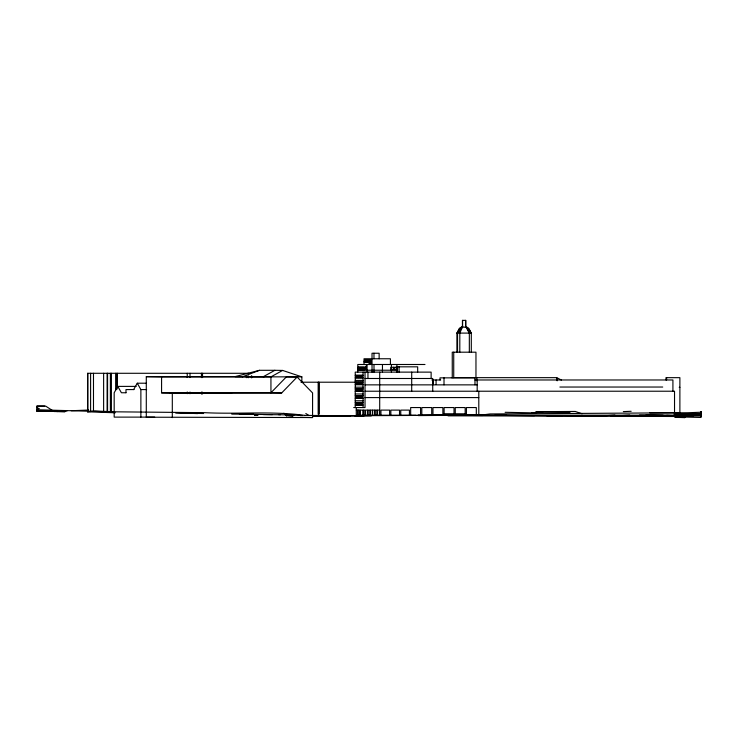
<?xml version="1.0" encoding="UTF-8"?>
<svg xmlns="http://www.w3.org/2000/svg" width="738" height="738" viewBox="0 0 738 738"><rect width="100%" height="100%" fill="white"/><g stroke="black" fill="none" stroke-linecap="round" stroke-linejoin="round"><path stroke-width="1.11" d="M146.299 376.684L146.29 417.21L312.571 417.542L312.58 392.93L297.128 377.026L286.399 376.85L270.938 392.773L161.576 392.847L161.585 376.934L146.299 376.684L243.06 376.62M172.305 417.634L172.314 393.022L161.576 392.847M301.851 382.524L301.851 376.841L282.608 370.43L270.938 376.86L270.938 392.773L281.667 392.957L297.128 377.026M286.547 415.992L286.556 413.741M459.802 352.192L459.82 332.506L460.512 329.102A8.708 6.116 62.6 0 1 461.97 327.174L466.231 327.155A8.708 2.537 73.3 0 1 467.541 329.074L469.331 333.096L469.331 352.192M701.091 416.287L701.091 414.461L688.563 414.387M556.627 378.446L556.729 377.653L451.342 377.653M457.551 352.192L457.551 333.096L459.322 329.056A8.948 7.952 45.6 0 1 461.637 327.155L462.523 326.731M457.228 333.096L459.221 329.12A8.127 8.118 -90 0 1 461.573 327.183L462.588 326.731L462.634 320.366M459.802 333.096L462.634 326.731L461.97 327.174A8.708 2.537 -73.3 0 0 461.342 327.995M366.03 366.196L366.03 369.138M366.131 366.214L365.827 366.62C366.62 374.664 366.343 360.098 366.076 369.157M136.216 386.389L117.794 386.389L114.178 392.754L114.178 417.118L154.694 417.118M133.652 389.572L137.259 383.206L146.475 383.206M457.551 333.096L462.634 326.731M469.331 333.096L465.807 326.731L465.807 320.366L462.422 320.366L462.422 326.731L456.914 333.096L456.914 352.192M274.905 370.301L259.453 370.31L235.053 376.629L263.235 376.74L274.905 370.301L282.608 370.43M36.9 409.461L39.262 408.52L36.9 407.856M242.636 376.749L259.453 370.31M462.458 326.731L461.49 327.119A8.948 8.035 74.9 0 0 459.064 328.982L456.914 333.096L471.305 333.096L471.305 352.192M462.375 415.3L418.022 415.448M570.326 411.767L540.567 411.73L533.085 413.418L536.729 411.804L569.764 412.136M248.964 373.29L87.656 373.29L87.656 411.804L95.11 410.965L114.676 411.832M542.919 411.767L530.871 413.049L540.567 411.73M530.871 413.049L541.71 411.638L575.271 411.453L582.088 413.769M614.948 415.143L598.924 416.094L573.749 415.983M485.346 415.162L473.611 415.466L482.79 415.503M71.3 410.725L88.625 410.051M331.657 415.845L312.635 416.5M623.324 411.619L631.156 411.287M674.264 413.815L679.882 413.64M569.754 411.942L564.201 412.127L566.35 412.182M679.071 414.618L701.1 414.525L701.1 411.564L701.1 412.228L687.548 412.754L489.977 413.944L481.6 415.051L472.052 415.06C426.463 415.337 380.919 415.762 335.32 415.651L304.757 415.374M629.754 415.153L610.4 416.186L677.761 416.518L677.761 414.691M313.041 416.407L364.092 415.863M418.335 415.595L477.504 415.134M53.523 411.241L36.9 411.177L36.9 406.121L44.695 406.121M63.634 411.057L67.001 410.992M506.526 415.134L498.805 415.19M312.414 416.315L350.384 415.928M645.99 415.125L679.882 415.66M286.418 415.402L292.755 415.356L286.27 415.393M680.454 412.754L649.772 412.8M354.932 415.937L371.334 415.863M418.225 415.356L534.561 415.623M424.996 364.489L357.792 364.489L357.792 372.127M357.792 370.218L396.906 370.218M355.236 375.31L363.068 375.31M245.348 376.62L264.813 376.611M161.585 376.934L301.851 376.841M355.236 377.856L363.068 377.856M365.024 378.493L432.736 378.493L432.736 391.223M431.85 379.978L440.678 379.978M474.931 379.978L672.918 379.978L672.918 391.223M355.236 380.402L363.068 380.402M355.236 382.099L363.068 382.099M300.966 382.21L354.987 382.21M355.236 384.646L363.068 384.646M365.024 384.858L477.182 384.858M559.893 387.035L662.724 387.035M355.236 387.192L363.068 387.192M679.228 387.321L679.882 387.321M355.236 388.889L363.068 388.889M134.03 389.572L125.977 389.572L125.977 392.754M137.259 383.206L140.875 389.572L146.631 389.572M365.024 391.223L674.532 391.223L674.532 415.199L417.69 415.199M355.236 391.435L363.068 391.435M126.013 392.754L121.41 392.754L117.794 386.389M169.463 392.754L231.917 392.754M172.314 393.022L281.667 392.957M355.236 393.981L363.068 393.981M355.236 395.679L363.068 395.679M365.024 397.588L478.796 397.588M355.236 398.225L363.068 398.225M355.236 400.771L363.068 400.771M355.236 402.468L363.068 402.468M355.236 405.014L363.068 405.014M36.9 406.121L45.691 406.121L54.049 411.527L65.055 411.675L45.221 411.177M353.705 407.56L365.024 407.56L365.024 372.127M356.269 410.107L359.932 410.107L359.932 415.199M416.167 415.199L356.269 415.199L356.269 407.56M448.021 415.845L581.655 415.845M680.565 413.658L701.1 413.695L688.895 413.594M674.809 414.295L679.882 414.415L674.145 414.405M444.008 413.741L465.53 413.806M239.416 414.202L253.42 414.249L242.156 414.119M671.534 415.632L701.1 415.512L665.528 415.549L685.002 415.789M663.185 415.282L639.449 415.125M286.224 415.494L292.949 415.531M681.727 414.35L677.17 414.322L701.091 414.461M494.774 415.337L594.708 416.315L674.311 415.964L680.667 416.619M546.996 415.826L562.513 415.937M231.75 414.11L253.42 414.249M680.722 415.679L701.1 415.835M689.827 416.177L676.718 416.075L693.36 416.232M681.275 417.394L684.181 417.422M244.389 414.175L272.387 414.636M293.115 415.512L285.569 415.439L293.023 415.771L286.233 415.549M285.661 415.439L293.429 415.522M669.366 415.983L687.235 416.195M263.383 414.571L280.477 414.765M674.846 417.422L684.956 417.542L682.899 417.256M186.502 413.252L203.623 413.501M263.235 376.74L270.938 376.86M300.126 417.339L312.571 417.542M505.124 412.302L529.773 412.791M678.692 417.422L684.956 417.542M257.839 414.857L254.425 414.784L257.774 414.857M286.04 415.42L293.798 415.577M254.665 414.857L258.042 414.94M36.9 409.747L105.903 411.73L204.509 412.671C237.811 414.378 271.621 410.881 304.711 415.374M115.202 412.791L87.656 411.804M254.702 414.968L256.999 415.033M666.635 415.365L675.261 415.651M193.291 413.345L175.478 412.763L197.646 413.603M278.42 414.636L286.04 414.931L283.853 413.197M291.104 415.042L302.608 415.503M684.901 417.062L701.1 417.468L701.1 415.522M465.752 326.731L466.72 327.119A9.004 8.035 -74.1 0 1 469.156 328.973L471.305 333.096L465.807 326.731M561.397 380.042L556.729 377.653L557.144 380.836M305.8 413.483L309.056 415.577M469.949 330.873L468.851 329.074A8.708 7.98 -46.6 0 0 466.545 327.155L465.595 326.731L465.595 320.366M470.53 332.506L470.678 333.096M679.882 417.44L679.882 377.662L665.962 377.662L665.962 379.95M679.228 413.898L679.228 415.669M677.752 412.477L677.752 414.415M666.58 377.662L666.58 379.95M478.796 391.223L478.796 415.199M477.182 379.978L477.182 391.223M476.877 377.653L476.877 380.836M476.314 415.199L476.314 407.56L466.407 407.56L466.407 415.199M475.964 377.653L475.964 352.192L452.256 352.192L452.256 377.653M474.977 384.858L474.977 377.856L440.005 377.856L440.005 379.978M465.171 415.199L465.171 407.56L455.263 407.56L455.263 415.199M454.018 415.199L454.018 407.56L444.11 407.56L444.11 415.199M453.732 352.192L453.732 377.653M444.008 377.856L444.008 384.858M442.874 415.199L442.874 407.56L432.966 407.56L432.966 415.199M436.084 379.978L436.084 384.516M433.151 379.978L433.151 384.47M431.721 415.199L431.721 407.56L421.813 407.56L421.813 415.199M431.13 378.493L431.13 372.127L355.236 372.127L355.236 407.56M420.577 415.199L420.577 407.56L410.669 407.56L410.669 415.199M417.671 372.127L417.671 366.823L397.127 366.823L397.127 372.127M411.703 372.127L411.703 391.223M409.424 415.199L409.424 410.107L400.752 410.107L400.752 415.199M399.516 415.199L399.516 410.107L390.845 410.107L390.845 415.199M399.083 366.823L399.083 372.127M396.906 364.489L396.906 372.127M391.398 364.489L391.398 372.127M390.817 367.247L390.817 369.581M390.411 364.489L390.411 358.76L364.019 358.76L364.019 364.489M389.609 415.199L389.609 410.107L380.937 410.107L380.937 415.199M382.459 364.489L382.459 372.127M379.701 372.127L379.701 415.199M379.406 415.199L379.406 410.107L377.349 410.107L377.349 415.199M379.138 358.76L379.138 353.244L372.017 353.244L372.044 372.127M377.053 415.199L377.053 410.107L375.005 410.107L375.005 415.199M374.71 415.199L374.71 410.107L372.653 410.107L372.653 415.199M373.972 353.244L373.972 358.76M374 364.489L374 372.127M372.358 415.199L372.358 410.107L370.31 410.107L370.31 415.199M371.223 364.489L370.836 359.609L370.836 364.489M370.015 415.199L370.015 410.107L367.958 410.107L367.958 415.199M369.47 364.489L369.47 359.609L369.083 364.489M367.958 372.127L367.958 378.493M367.662 415.199L367.662 410.107L365.605 410.107L365.605 415.199M367.09 364.489L367.09 372.127M364.775 415.199L364.775 410.107L363.308 410.107L363.308 415.199M363.068 372.127L363.068 407.56M363.068 415.199L363.068 410.107L360.181 410.107L360.181 415.199M362.413 375.31L362.413 377.856M362.413 382.099L362.413 384.646M362.413 388.889L362.413 391.435M362.413 395.679L362.413 398.225M362.413 402.468L362.413 405.014M361.758 375.31L361.758 377.856M361.758 382.099L361.758 384.646M361.758 388.889L361.758 391.435M361.758 395.679L361.758 398.225M361.758 402.468L361.758 405.014M361.113 375.31L361.113 377.856M361.113 382.099L361.113 384.646M361.113 388.889L361.113 391.435M361.113 395.679L361.113 398.225M361.113 402.468L361.113 405.014M360.458 375.31L360.458 377.856M360.458 382.099L360.458 384.646M360.458 388.889L360.458 391.435M360.458 395.679L360.458 398.225M360.458 402.468L360.458 405.014M359.803 375.31L359.803 377.856M359.803 382.099L359.803 384.646M359.803 388.889L359.803 391.435M359.803 395.679L359.803 398.225M359.803 402.468L359.803 405.014M359.148 375.31L359.148 377.856M359.148 382.099L359.148 384.646M359.148 388.889L359.148 391.435M359.148 395.679L359.148 398.225M359.148 402.468L359.148 405.014M358.714 410.107L358.714 415.199M358.502 375.31L358.502 377.856M358.502 382.099L358.502 384.646M358.502 388.889L358.502 391.435M358.502 395.679L358.502 398.225M358.502 402.468L358.502 405.014M358.234 367.247L358.234 369.793M357.847 375.31L357.847 377.856M357.847 382.099L357.847 384.646M357.847 388.889L357.847 391.435M357.847 395.679L357.847 398.225M357.847 402.468L357.847 405.014M357.487 410.107L357.487 415.199M357.192 375.31L357.192 377.856M357.192 382.099L357.192 384.646M357.192 388.889L357.192 391.435M357.192 395.679L357.192 398.225M357.192 402.468L357.192 405.014M356.546 375.31L356.546 377.856M356.546 382.099L356.546 384.646M356.546 388.889L356.546 391.435M356.546 395.679L356.546 398.225M356.546 402.468L356.546 405.014M355.891 375.31L355.891 377.856M355.891 382.099L355.891 384.646M355.891 388.889L355.891 391.435M355.891 395.679L355.891 398.225M355.891 402.468L355.891 405.014M319.056 382.21L319.056 414.138M318.77 382.21L318.77 414.138M318.17 382.21L318.17 414.202M251.824 375.965L251.824 377.745M251.492 375.965L251.492 377.745M248.383 375.956L248.383 377.736M246.861 375.956L246.861 377.736M202.535 373.29L202.535 377.588M202.535 392.201L202.535 393.926M201.871 373.29L201.871 377.588M201.871 392.182L201.871 393.898M201.437 373.29L201.437 377.588M201.437 392.182L201.437 393.898M189.998 373.29L189.998 377.552M189.998 392.035L189.998 393.741M187.24 373.29L187.24 377.542M187.24 391.97L187.24 393.668M140.875 389.572L140.875 417.118M117.296 373.29L117.296 387.773M116.835 373.29L116.835 389.378M115.645 373.29L115.645 390.171M111.401 373.29L111.401 411.592M110.377 373.29L110.377 411.435M107.573 373.29L107.573 411.352M107.111 373.29L107.111 411.306M103.624 373.29L103.624 411.094M93.486 373.29L93.486 410.983M90.599 373.29L90.599 411.601M87.767 373.29L87.767 411.804M465.355 327.119A9.004 3.911 82.1 0 1 465.613 327.349M364.683 359.609L364.286 362.155L364.683 359.609M365.365 359.609L364.969 362.155L365.365 359.609M366.048 359.609L365.661 362.155L366.048 359.609M366.731 359.609L366.343 362.155L366.731 359.609M367.423 359.609L367.026 362.155L367.423 359.609M368.105 359.609L367.709 362.155L368.105 359.609M368.788 359.609L368.4 362.155L368.788 359.609M370.162 359.609L369.766 362.155L370.162 359.609M358.548 367.247L358.059 367.247L358.059 369.793L358.548 369.793L358.548 367.247M359.231 367.247L358.742 367.247L358.742 369.793L359.231 369.793L359.231 367.247M359.923 367.247L359.434 367.247L359.434 369.793L359.923 369.793L359.923 367.247M360.605 367.247L360.116 367.247L360.116 369.793L360.605 369.793L360.605 367.247M361.288 367.247L360.799 367.247L360.799 369.793L361.288 369.793L361.288 367.247M361.971 367.247L361.482 367.247L361.482 369.793L361.971 369.793L361.971 367.247M362.662 367.247L362.173 367.247L362.173 369.793L362.662 369.793L362.662 367.247M363.345 367.247L362.856 367.247L362.856 369.793L363.345 369.793L363.345 367.247M364.028 367.247L363.539 367.247L363.539 369.793L364.028 369.793L364.028 367.247M364.71 367.247L364.221 367.247L364.221 369.793L364.71 369.793L364.71 367.247M393.502 367.247L391.638 367.247L391.638 369.581L393.502 369.581L393.502 367.247M396.186 367.247L394.323 367.247L394.323 369.581L396.186 369.581L396.186 367.247M701.1 414.488L691.764 414.332L701.1 414.525M57.998 411.49L36.9 411.02L57.998 411.49"/></g></svg>
